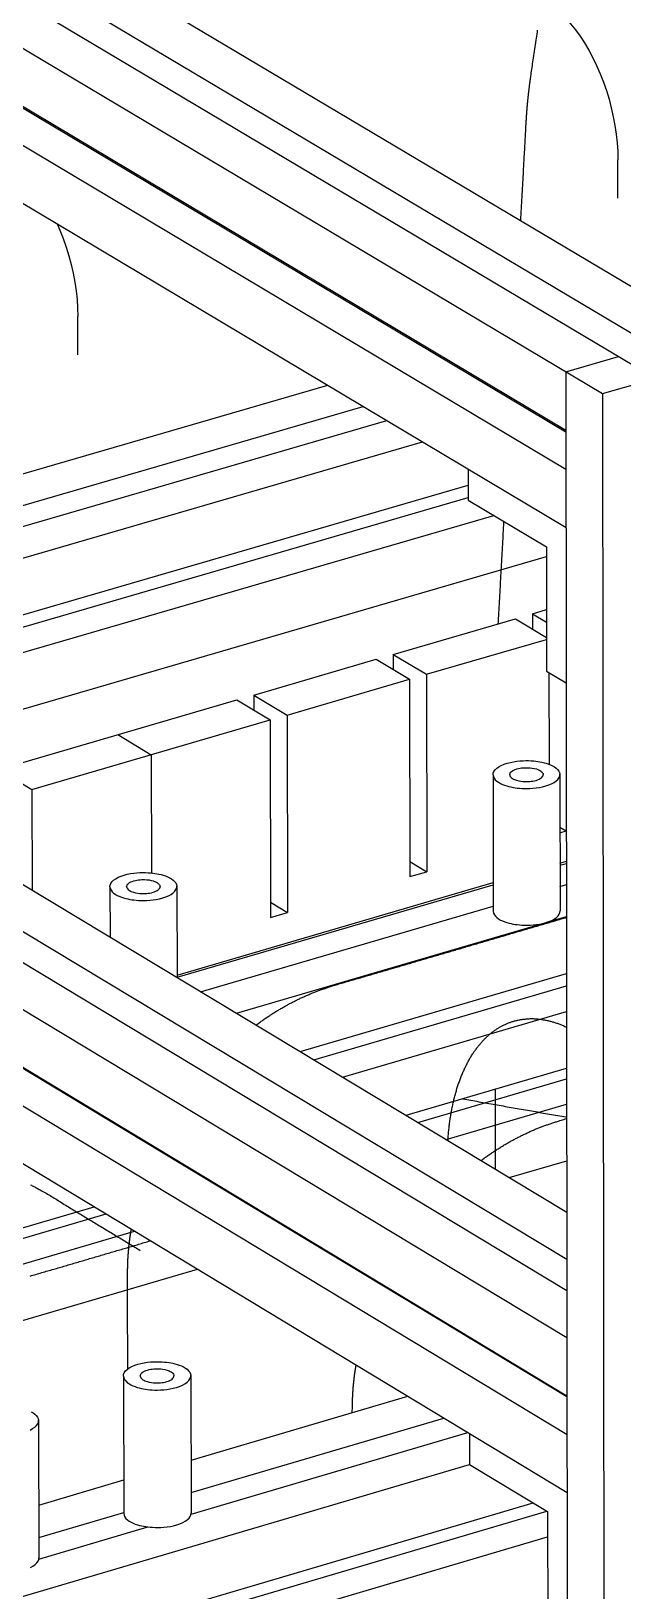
# Model space of a CAD drawing. Header units: millimetres. Extents: x -320 to 323, y -425 to 415.
# Drawn here: x -108.9 to -38.3, y 6 to 192.1 of the extents above; entities that cross this region are included whole.
import ezdxf

# ---------------------------------------------------------------- set-up
doc = ezdxf.new("R2010")
doc.units = ezdxf.units.MM
doc.layers.add('SKETCH', color=5, linetype='Continuous')
doc.layers.add('VISIBLE', color=7, linetype='Continuous')

msp = doc.modelspace()

# ---------------------------------------------------------------- linework, layer by layer
at = {"layer": 'SKETCH'}
for p, q in [((-38.92, 172.15), (-38.92, 176.73)), ((-103.35, 153.46), (-103.36, 158.05))]:
    msp.add_line(p, q, dxfattribs=at)
at = {"layer": 'SKETCH', "flags": 128}
for points in [[(-47.58, 195.62), (-46.96, 195.22), (-46.35, 194.75), (-45.74, 194.22), (-45.14, 193.62), (-44.56, 192.96), (-43.99, 192.25), (-43.43, 191.48), (-42.9, 190.67), (-42.4, 189.81), (-41.91, 188.9), (-41.46, 187.97), (-41.04, 187), (-40.65, 186), (-40.3, 184.99), (-39.98, 183.96), (-39.71, 182.91), (-39.47, 181.87), (-39.27, 180.82), (-39.12, 179.78), (-39.01, 178.74), (-38.94, 177.73), (-38.92, 176.73)], [(-50.51, 169.46), (-50.51, 169.46), (-50.5, 169.69), (-50.49, 169.92), (-50.47, 170.15), (-50.46, 170.38), (-50.45, 170.61), (-50.43, 170.84), (-50.42, 171.07), (-50.41, 171.31), (-50.4, 171.54), (-50.38, 171.77), (-50.37, 172), (-50.36, 172.23), (-50.35, 172.46), (-50.33, 172.69), (-50.32, 172.92), (-50.31, 173.15), (-50.29, 173.38), (-50.28, 173.61), (-50.27, 173.84), (-50.26, 174.07), (-50.24, 174.3), (-50.23, 174.53), (-50.22, 174.76), (-50.2, 174.99), (-50.19, 175.22), (-50.18, 175.45), (-50.17, 175.68), (-50.15, 175.91), (-50.14, 176.15), (-50.13, 176.39), (-50.11, 176.63), (-50.1, 176.88), (-50.09, 177.13), (-50.07, 177.39), (-50.06, 177.64), (-50.04, 177.9), (-50.03, 178.16), (-50.02, 178.42), (-50, 178.67), (-49.99, 178.92), (-49.97, 179.17), (-49.96, 179.42), (-49.95, 179.66), (-49.93, 179.89), (-49.92, 180.12), (-49.91, 180.34), (-49.9, 180.55), (-49.89, 180.75), (-49.88, 180.94), (-49.86, 181.12), (-49.85, 181.29), (-49.85, 181.45), (-49.84, 181.51), (-49.84, 181.58), (-49.83, 181.64), (-49.83, 181.7), (-49.83, 181.76), (-49.82, 181.82), (-49.82, 181.87), (-49.82, 181.93), (-49.81, 181.98), (-49.81, 182.03), (-49.81, 182.08), (-49.8, 182.13), (-49.8, 182.17), (-49.8, 182.22), (-49.79, 182.27), (-49.79, 182.31), (-49.79, 182.36), (-49.78, 182.4), (-49.78, 182.45), (-49.78, 182.5), (-49.77, 182.55), (-49.77, 182.6), (-49.76, 182.65), (-49.76, 182.7), (-49.76, 182.75), (-49.75, 182.8), (-49.75, 182.86), (-49.74, 182.91), (-49.74, 182.96), (-49.73, 183.02), (-49.73, 183.07), (-49.73, 183.12), (-49.72, 183.17), (-49.72, 183.23), (-49.71, 183.28), (-49.71, 183.33), (-49.7, 183.39), (-49.7, 183.44), (-49.69, 183.49), (-49.69, 183.55), (-49.68, 183.6), (-49.68, 183.65), (-49.67, 183.71), (-49.67, 183.76), (-49.66, 183.82), (-49.65, 183.87), (-49.65, 183.92), (-49.64, 183.98), (-49.64, 184.03), (-49.63, 184.08), (-49.63, 184.14), (-49.62, 184.19), (-49.62, 184.25), (-49.61, 184.3), (-49.6, 184.35), (-49.6, 184.41), (-49.59, 184.46), (-49.59, 184.51), (-49.58, 184.57), (-49.57, 184.62), (-49.57, 184.68), (-49.56, 184.73), (-49.56, 184.79), (-49.55, 184.84), (-49.54, 184.89), (-49.54, 184.95), (-49.53, 185), (-49.52, 185.06), (-49.52, 185.11), (-49.51, 185.17), (-49.5, 185.22), (-49.5, 185.27), (-49.49, 185.33), (-49.48, 185.38), (-49.48, 185.43), (-49.47, 185.48), (-49.46, 185.53), (-49.46, 185.58), (-49.45, 185.63), (-49.45, 185.68), (-49.44, 185.73), (-49.43, 185.78), (-49.43, 185.82), (-49.42, 185.87), (-49.41, 185.93), (-49.4, 185.98), (-49.4, 186.03), (-49.39, 186.08), (-49.38, 186.14), (-49.37, 186.2), (-49.37, 186.26), (-49.36, 186.32), (-49.35, 186.38), (-49.34, 186.45), (-49.33, 186.52), (-49.32, 186.59), (-49.3, 186.75), (-49.27, 186.92), (-49.25, 187.11), (-49.22, 187.3), (-49.19, 187.51), (-49.16, 187.72), (-49.12, 187.95), (-49.09, 188.18), (-49.06, 188.41), (-49.02, 188.66), (-48.98, 188.91), (-48.95, 189.16), (-48.91, 189.41), (-48.87, 189.67), (-48.83, 189.93), (-48.8, 190.2), (-48.76, 190.46), (-48.72, 190.72), (-48.68, 190.98), (-48.64, 191.23), (-48.61, 191.48), (-48.57, 191.73), (-48.53, 191.98), (-48.5, 192.21)], [(-105.82, 169.1), (-105.49, 168.33), (-105.1, 167.34), (-104.75, 166.32), (-104.43, 165.29), (-104.15, 164.24), (-103.92, 163.19), (-103.72, 162.14), (-103.56, 161.1), (-103.45, 160.06), (-103.38, 159.05), (-103.36, 158.05)], [(-53.19, 121.39), (-53.17, 121.61), (-53.16, 121.84), (-53.15, 122.07), (-53.14, 122.3), (-53.12, 122.53), (-53.11, 122.76), (-53.1, 122.99), (-53.08, 123.22), (-53.07, 123.45), (-53.06, 123.68), (-53.05, 123.91), (-53.03, 124.14), (-53.02, 124.37), (-53.01, 124.6), (-52.99, 124.83), (-52.98, 125.06), (-52.97, 125.29), (-52.96, 125.52), (-52.94, 125.75), (-52.93, 125.98), (-52.92, 126.21), (-52.91, 126.44), (-52.89, 126.67), (-52.88, 126.9), (-52.87, 127.13), (-52.85, 127.36), (-52.84, 127.59), (-52.83, 127.81), (-52.82, 128.04), (-52.8, 128.27), (-52.79, 128.5), (-52.78, 128.73), (-52.76, 128.96), (-52.75, 129.19), (-52.74, 129.42), (-52.73, 129.65), (-52.71, 129.88), (-52.7, 130.11), (-52.69, 130.34), (-52.68, 130.57), (-52.66, 130.8), (-52.65, 131.03), (-52.64, 131.26), (-52.62, 131.49), (-52.61, 131.72), (-52.6, 131.95), (-52.59, 132.18), (-52.57, 132.41), (-52.56, 132.64), (-52.55, 132.87), (-52.53, 133.1), (-52.52, 133.33), (-52.51, 133.56), (-52.51, 133.58)], [(-82.09, 73.51), (-82.07, 73.53), (-81.97, 73.6), (-81.87, 73.67), (-81.77, 73.75), (-81.67, 73.82), (-81.57, 73.89), (-81.47, 73.96), (-81.37, 74.03), (-81.27, 74.1), (-81.17, 74.17), (-81.07, 74.24), (-80.97, 74.31), (-80.87, 74.38), (-80.76, 74.45), (-80.66, 74.52), (-80.56, 74.58), (-80.46, 74.65), (-80.36, 74.72), (-80.25, 74.78), (-80.15, 74.85), (-80.05, 74.91), (-79.95, 74.98), (-79.84, 75.04), (-79.74, 75.11), (-79.64, 75.17), (-79.53, 75.23), (-79.43, 75.29), (-79.33, 75.36), (-79.22, 75.42), (-79.12, 75.48), (-79.02, 75.54), (-78.91, 75.6), (-78.81, 75.66), (-78.7, 75.72), (-78.6, 75.77), (-78.49, 75.83), (-78.39, 75.89), (-78.28, 75.95), (-78.18, 76), (-78.08, 76.06), (-77.97, 76.12), (-77.87, 76.17), (-77.76, 76.23), (-77.66, 76.28), (-77.55, 76.33), (-77.44, 76.39), (-77.34, 76.44), (-77.23, 76.49), (-77.13, 76.54), (-77.02, 76.6), (-76.92, 76.65), (-76.81, 76.7), (-76.7, 76.75), (-76.6, 76.8), (-76.49, 76.85), (-76.39, 76.89), (-76.28, 76.94), (-76.17, 76.99), (-76.07, 77.04), (-75.96, 77.08), (-75.85, 77.13), (-75.75, 77.17), (-75.64, 77.22), (-75.53, 77.26), (-75.43, 77.31), (-75.32, 77.35), (-75.22, 77.39), (-75.11, 77.43), (-75.01, 77.47), (-74.9, 77.51), (-74.8, 77.55), (-74.7, 77.59), (-74.59, 77.63), (-74.49, 77.66), (-74.39, 77.7), (-74.28, 77.74), (-74.18, 77.77), (-74.08, 77.81), (-73.97, 77.84), (-73.86, 77.88), (-73.76, 77.92), (-73.65, 77.95), (-73.54, 77.99), (-73.43, 78.02), (-73.32, 78.06), (-73.2, 78.1), (-73.09, 78.13), (-72.97, 78.17), (-72.85, 78.21), (-72.7, 78.26), (-72.55, 78.31), (-72.39, 78.36), (-72.23, 78.41), (-72.06, 78.45), (-71.9, 78.5), (-71.73, 78.55), (-71.56, 78.6), (-71.39, 78.65), (-71.21, 78.7), (-71.04, 78.75), (-70.86, 78.81), (-70.69, 78.86), (-70.51, 78.91), (-70.33, 78.96), (-70.16, 79.01), (-69.98, 79.06), (-69.8, 79.11), (-69.62, 79.16), (-69.45, 79.21), (-69.27, 79.26), (-69.1, 79.31), (-68.92, 79.36), (-68.75, 79.41), (-68.58, 79.46), (-68.41, 79.51), (-68.24, 79.56), (-68.07, 79.61), (-67.9, 79.66), (-67.73, 79.71), (-67.56, 79.76), (-67.39, 79.81), (-67.22, 79.86), (-67.04, 79.91), (-66.87, 79.96), (-66.7, 80.01), (-66.53, 80.06), (-66.36, 80.11), (-66.19, 80.16), (-66.02, 80.21), (-65.85, 80.26), (-65.68, 80.31), (-65.51, 80.36), (-65.34, 80.41), (-65.17, 80.46), (-64.99, 80.51), (-64.82, 80.56), (-64.65, 80.61), (-64.48, 80.66), (-64.31, 80.71), (-64.14, 80.76), (-63.97, 80.81), (-63.8, 80.86), (-63.63, 80.91), (-63.46, 80.96), (-63.29, 81.01), (-63.12, 81.06), (-62.95, 81.11), (-62.77, 81.16), (-62.6, 81.21), (-62.43, 81.26), (-62.26, 81.31), (-62.09, 81.36), (-61.92, 81.41), (-61.75, 81.46), (-61.58, 81.51), (-61.41, 81.56), (-61.24, 81.61), (-61.07, 81.66), (-60.9, 81.71), (-60.73, 81.76), (-60.55, 81.81), (-60.38, 81.86), (-60.21, 81.91), (-60.04, 81.96), (-59.87, 82.01), (-59.7, 82.06), (-59.53, 82.11), (-59.36, 82.16), (-59.19, 82.21), (-59.02, 82.26), (-58.85, 82.31), (-58.68, 82.36), (-58.51, 82.41), (-58.33, 82.46), (-58.16, 82.51), (-57.99, 82.56), (-57.82, 82.61), (-57.65, 82.66), (-57.48, 82.71), (-57.31, 82.76), (-57.14, 82.81), (-56.97, 82.86), (-56.8, 82.91), (-56.63, 82.96), (-56.46, 83.01), (-56.29, 83.06), (-56.11, 83.11), (-55.94, 83.16), (-55.77, 83.21), (-55.6, 83.26), (-55.43, 83.31), (-55.26, 83.36), (-55.09, 83.41), (-54.92, 83.46), (-54.75, 83.51), (-54.58, 83.56), (-54.41, 83.61), (-54.24, 83.66), (-54.07, 83.71), (-53.9, 83.76), (-53.73, 83.81), (-53.55, 83.86), (-53.38, 83.91), (-53.21, 83.96), (-53.04, 84.01), (-52.87, 84.06), (-52.7, 84.11), (-52.53, 84.16), (-52.36, 84.21), (-52.19, 84.26), (-52.02, 84.31), (-51.85, 84.36), (-51.68, 84.41), (-51.51, 84.46), (-51.34, 84.51), (-51.16, 84.56), (-50.99, 84.61), (-50.82, 84.66), (-50.65, 84.71), (-50.48, 84.76), (-50.31, 84.81), (-50.14, 84.86), (-49.97, 84.91), (-49.8, 84.96), (-49.63, 85.01), (-49.46, 85.06), (-49.29, 85.11), (-49.12, 85.16), (-48.95, 85.21), (-48.78, 85.26), (-48.61, 85.31), (-48.43, 85.36), (-48.26, 85.41), (-48.09, 85.46), (-47.92, 85.51), (-47.75, 85.56), (-47.58, 85.61), (-47.41, 85.66), (-47.24, 85.71), (-47.07, 85.76), (-46.9, 85.81), (-46.73, 85.86), (-46.56, 85.91), (-46.39, 85.96), (-46.22, 86.01), (-46.05, 86.06), (-45.88, 86.11), (-45.7, 86.16), (-45.53, 86.21), (-45.36, 86.26), (-45.19, 86.31), (-45.06, 86.35)], [(-59.19, 59.73), (-59.19, 59.84), (-59.18, 60), (-59.17, 60.15), (-59.16, 60.3), (-59.15, 60.46), (-59.13, 60.61), (-59.12, 60.76), (-59.11, 60.91), (-59.09, 61.06), (-59.07, 61.21), (-59.06, 61.36), (-59.04, 61.51), (-59.02, 61.66), (-59, 61.8), (-58.98, 61.95), (-58.96, 62.1), (-58.94, 62.24), (-58.92, 62.39), (-58.89, 62.53), (-58.87, 62.68), (-58.85, 62.82), (-58.82, 62.96), (-58.8, 63.1), (-58.77, 63.24), (-58.74, 63.39), (-58.72, 63.53), (-58.69, 63.66), (-58.66, 63.8), (-58.63, 63.94), (-58.6, 64.08), (-58.57, 64.21), (-58.54, 64.35), (-58.51, 64.48), (-58.48, 64.62), (-58.44, 64.75), (-58.41, 64.88), (-58.38, 65.01), (-58.34, 65.14), (-58.3, 65.28), (-58.27, 65.41), (-58.23, 65.53), (-58.19, 65.66), (-58.16, 65.79), (-58.12, 65.92), (-58.08, 66.04), (-58.04, 66.17), (-58, 66.29), (-57.96, 66.42), (-57.92, 66.54), (-57.87, 66.66), (-57.83, 66.78), (-57.79, 66.9), (-57.74, 67.02), (-57.7, 67.14), (-57.65, 67.26), (-57.61, 67.38), (-57.56, 67.49), (-57.51, 67.61), (-57.47, 67.72), (-57.42, 67.84), (-57.37, 67.95), (-57.32, 68.06), (-57.27, 68.17), (-57.22, 68.28), (-57.17, 68.39), (-57.12, 68.5), (-57.06, 68.61), (-57.01, 68.71), (-56.96, 68.82), (-56.9, 68.93), (-56.85, 69.03), (-56.79, 69.13), (-56.74, 69.24), (-56.68, 69.34), (-56.62, 69.44), (-56.57, 69.54), (-56.51, 69.63), (-56.45, 69.73), (-56.39, 69.83), (-56.33, 69.92), (-56.27, 70.02), (-56.21, 70.11), (-56.15, 70.2), (-56.09, 70.3), (-56.03, 70.39), (-55.96, 70.48), (-55.9, 70.57), (-55.84, 70.65), (-55.77, 70.74), (-55.71, 70.83), (-55.64, 70.91), (-55.58, 71), (-55.51, 71.08), (-55.44, 71.16), (-55.37, 71.24), (-55.31, 71.32), (-55.24, 71.4), (-55.17, 71.48), (-55.1, 71.56), (-55.03, 71.63), (-54.96, 71.71), (-54.89, 71.78), (-54.82, 71.85), (-54.75, 71.92), (-54.67, 72), (-54.6, 72.06), (-54.53, 72.13), (-54.45, 72.2), (-54.38, 72.27), (-54.31, 72.33), (-54.23, 72.4), (-54.16, 72.46), (-54.08, 72.52), (-54, 72.59), (-53.93, 72.65), (-53.85, 72.71), (-53.77, 72.76), (-53.69, 72.82), (-53.61, 72.88), (-53.53, 72.93), (-53.45, 72.99), (-53.37, 73.04), (-53.29, 73.09), (-53.21, 73.14), (-53.13, 73.19), (-53.05, 73.24), (-52.97, 73.29), (-52.89, 73.33), (-52.8, 73.38), (-52.72, 73.42), (-52.64, 73.46), (-52.55, 73.51), (-52.47, 73.55), (-52.39, 73.59), (-52.3, 73.62), (-52.21, 73.66), (-52.13, 73.7), (-52.04, 73.73), (-51.96, 73.77), (-51.87, 73.8), (-51.78, 73.83), (-51.69, 73.86), (-51.61, 73.89), (-51.52, 73.92), (-51.43, 73.95), (-51.34, 73.98), (-51.25, 74), (-51.16, 74.03), (-51.07, 74.05), (-50.98, 74.07), (-50.89, 74.09), (-50.8, 74.11), (-50.71, 74.13), (-50.62, 74.15), (-50.53, 74.16), (-50.43, 74.18), (-50.34, 74.19), (-50.25, 74.2), (-50.16, 74.21), (-50.06, 74.23), (-49.97, 74.23), (-49.88, 74.24), (-49.78, 74.25), (-49.69, 74.26), (-49.59, 74.26), (-49.5, 74.26), (-49.4, 74.27), (-49.31, 74.27), (-49.21, 74.27), (-49.12, 74.27), (-49.02, 74.27), (-48.92, 74.26), (-48.83, 74.26), (-48.73, 74.25), (-48.63, 74.25), (-48.54, 74.24), (-48.44, 74.23), (-48.34, 74.22), (-48.25, 74.21), (-48.15, 74.2), (-48.05, 74.18), (-47.95, 74.17), (-47.85, 74.15), (-47.75, 74.14), (-47.66, 74.12), (-47.56, 74.1), (-47.46, 74.08), (-47.36, 74.06), (-47.26, 74.04), (-47.16, 74.01), (-47.06, 73.99), (-46.96, 73.96), (-46.86, 73.94), (-46.76, 73.91), (-46.66, 73.88), (-46.56, 73.85), (-46.46, 73.82), (-46.36, 73.78), (-46.26, 73.75), (-46.15, 73.72), (-46.05, 73.68), (-45.95, 73.64), (-45.86, 73.61), (-45.76, 73.57), (-45.66, 73.53), (-45.56, 73.49), (-45.46, 73.44), (-45.37, 73.4), (-45.27, 73.35), (-45.17, 73.31), (-45.07, 73.26), (-45.05, 73.25)], [(-53.52, 56.31), (-53.52, 56.39), (-53.52, 56.63), (-53.52, 56.86), (-53.52, 57.09), (-53.52, 57.32), (-53.52, 57.55), (-53.52, 57.78), (-53.52, 58.01), (-53.52, 58.24), (-53.53, 58.47), (-53.53, 58.71), (-53.53, 58.94), (-53.53, 59.17), (-53.53, 59.4), (-53.53, 59.63), (-53.53, 59.86), (-53.53, 60.09), (-53.53, 60.32), (-53.53, 60.55), (-53.53, 60.79), (-53.53, 61.02), (-53.53, 61.25), (-53.53, 61.48), (-53.53, 61.71), (-53.53, 61.94), (-53.53, 62.17), (-53.53, 62.4), (-53.53, 62.64), (-53.53, 62.87), (-53.53, 63.1), (-53.53, 63.33), (-53.53, 63.56), (-53.53, 63.79), (-53.53, 64.02), (-53.53, 64.25), (-53.53, 64.48), (-53.53, 64.72), (-53.53, 64.95), (-53.53, 65.18), (-53.53, 65.41), (-53.53, 65.64), (-53.53, 65.86)], [(-57.47, 64.71), (-57.43, 64.7), (-57.19, 64.66), (-56.95, 64.62), (-56.71, 64.57), (-56.47, 64.53), (-56.23, 64.49), (-55.99, 64.45), (-55.75, 64.41), (-55.51, 64.36), (-55.26, 64.32), (-55.02, 64.28), (-54.78, 64.24), (-54.54, 64.19), (-54.3, 64.15), (-54.06, 64.11), (-53.82, 64.07), (-53.58, 64.02), (-53.34, 63.98), (-53.1, 63.94), (-52.85, 63.9), (-52.61, 63.86), (-52.37, 63.81), (-52.13, 63.77), (-51.89, 63.73), (-51.65, 63.69), (-51.41, 63.64), (-51.17, 63.6), (-50.93, 63.56), (-50.69, 63.52), (-50.44, 63.48), (-50.2, 63.43), (-49.96, 63.39), (-49.72, 63.35), (-49.48, 63.31), (-49.24, 63.26), (-49, 63.22), (-48.76, 63.18), (-48.52, 63.14), (-48.27, 63.09), (-48.03, 63.05), (-47.79, 63.01), (-47.55, 62.97), (-47.31, 62.93), (-47.07, 62.88), (-46.83, 62.84), (-46.59, 62.8), (-46.35, 62.76), (-46.1, 62.71), (-45.86, 62.67), (-45.62, 62.63), (-45.38, 62.59), (-45.14, 62.54), (-45.03, 62.53)], [(-55.25, 57.35), (-55.23, 57.37), (-55.13, 57.44), (-55.03, 57.51), (-54.93, 57.59), (-54.83, 57.66), (-54.73, 57.73), (-54.63, 57.8), (-54.53, 57.87), (-54.42, 57.94), (-54.32, 58.01), (-54.22, 58.08), (-54.12, 58.15), (-54.02, 58.22), (-53.92, 58.29), (-53.82, 58.36), (-53.71, 58.43), (-53.61, 58.49), (-53.51, 58.56), (-53.41, 58.62), (-53.31, 58.69), (-53.2, 58.76), (-53.1, 58.82), (-53, 58.88), (-52.89, 58.95), (-52.79, 59.01), (-52.69, 59.07), (-52.58, 59.14), (-52.48, 59.2), (-52.38, 59.26), (-52.27, 59.32), (-52.17, 59.38), (-52.06, 59.44), (-51.96, 59.5), (-51.85, 59.56), (-51.75, 59.62), (-51.65, 59.68), (-51.54, 59.74), (-51.44, 59.79), (-51.33, 59.85), (-51.23, 59.91), (-51.12, 59.96), (-51.02, 60.02), (-50.91, 60.07), (-50.81, 60.13), (-50.7, 60.18), (-50.59, 60.23), (-50.49, 60.29), (-50.38, 60.34), (-50.28, 60.39), (-50.17, 60.44), (-50.07, 60.49), (-49.96, 60.54), (-49.85, 60.59), (-49.75, 60.64), (-49.64, 60.69), (-49.53, 60.74), (-49.43, 60.79), (-49.32, 60.84), (-49.21, 60.88), (-49.11, 60.93), (-49, 60.98), (-48.9, 61.02), (-48.79, 61.07), (-48.68, 61.11), (-48.57, 61.16), (-48.47, 61.2), (-48.36, 61.24), (-48.26, 61.28), (-48.15, 61.32), (-48.05, 61.36), (-47.95, 61.4), (-47.84, 61.44), (-47.74, 61.48), (-47.64, 61.51), (-47.53, 61.55), (-47.43, 61.59), (-47.33, 61.62), (-47.22, 61.66), (-47.12, 61.7), (-47.01, 61.73), (-46.9, 61.77), (-46.8, 61.8), (-46.69, 61.84), (-46.58, 61.87), (-46.46, 61.91), (-46.35, 61.95), (-46.24, 61.98), (-46.12, 62.02), (-46, 62.06), (-45.85, 62.11), (-45.69, 62.16), (-45.53, 62.21), (-45.37, 62.26), (-45.21, 62.31), (-45.04, 62.36), (-45.03, 62.36)], [(-108.99, 54.44), (-108.89, 54.4), (-108.79, 54.34), (-108.69, 54.29), (-108.59, 54.24), (-108.49, 54.19), (-108.39, 54.13), (-108.28, 54.08), (-108.17, 54.02), (-108.07, 53.96), (-107.96, 53.9), (-107.85, 53.84), (-107.73, 53.78), (-107.59, 53.7), (-107.44, 53.62), (-107.28, 53.53), (-107.13, 53.44), (-106.97, 53.35), (-106.81, 53.26), (-106.65, 53.16), (-106.49, 53.06), (-106.32, 52.96), (-106.16, 52.86), (-105.99, 52.76), (-105.82, 52.65), (-105.65, 52.55), (-105.48, 52.44), (-105.31, 52.34), (-105.14, 52.23), (-104.97, 52.12), (-104.8, 52.02), (-104.63, 51.91), (-104.46, 51.81), (-104.29, 51.7), (-104.12, 51.6), (-103.95, 51.5), (-103.79, 51.4), (-103.62, 51.3), (-103.46, 51.2), (-103.3, 51.1), (-103.13, 51), (-102.97, 50.9), (-102.8, 50.8), (-102.64, 50.7), (-102.47, 50.6), (-102.31, 50.5), (-102.15, 50.4), (-101.98, 50.31), (-101.82, 50.21), (-101.65, 50.11), (-101.49, 50.01), (-101.32, 49.91), (-101.16, 49.81), (-100.99, 49.71), (-100.83, 49.61), (-100.67, 49.51), (-100.5, 49.41), (-100.34, 49.31), (-100.17, 49.21), (-100.01, 49.11), (-99.84, 49.01), (-99.68, 48.91), (-99.51, 48.81), (-99.35, 48.72), (-99.19, 48.62), (-99.02, 48.52), (-98.86, 48.42), (-98.69, 48.32), (-98.53, 48.22), (-98.36, 48.12), (-98.2, 48.02), (-98.03, 47.92), (-97.87, 47.82), (-97.7, 47.72), (-97.54, 47.62), (-97.38, 47.52), (-97.21, 47.42), (-97.05, 47.32), (-96.88, 47.22), (-96.72, 47.12), (-96.55, 47.03), (-96.39, 46.93), (-96.22, 46.83), (-96.06, 46.73), (-95.9, 46.63)], [(-97.4, 32.48), (-97.4, 32.66), (-97.4, 32.87), (-97.4, 33.08), (-97.4, 33.29), (-97.4, 33.49), (-97.4, 33.7), (-97.4, 33.9), (-97.4, 34.11), (-97.4, 34.31), (-97.4, 34.51), (-97.4, 34.71), (-97.4, 34.91), (-97.4, 35.12), (-97.4, 35.32), (-97.4, 35.52), (-97.4, 35.72), (-97.4, 35.92), (-97.4, 36.12), (-97.4, 36.32), (-97.4, 36.53), (-97.41, 36.73), (-97.41, 36.93), (-97.41, 37.13), (-97.41, 37.33), (-97.41, 37.53), (-97.41, 37.74), (-97.41, 37.94), (-97.41, 38.14), (-97.41, 38.34), (-97.41, 38.54), (-97.41, 38.74), (-97.41, 38.95), (-97.41, 39.15), (-97.41, 39.35), (-97.41, 39.56), (-97.41, 39.77), (-97.42, 39.97), (-97.42, 40.18), (-97.42, 40.39), (-97.42, 40.6), (-97.42, 40.81), (-97.43, 41.02), (-97.43, 41.23), (-97.43, 41.44), (-97.43, 41.65), (-97.43, 41.86), (-97.43, 42.06), (-97.43, 42.26), (-97.43, 42.46), (-97.43, 42.66), (-97.43, 42.86), (-97.43, 43.05), (-97.43, 43.24), (-97.43, 43.42), (-97.42, 43.61), (-97.42, 43.78), (-97.42, 43.92), (-97.42, 44.05), (-97.41, 44.18), (-97.41, 44.31), (-97.41, 44.43), (-97.4, 44.55), (-97.4, 44.68), (-97.4, 44.8), (-97.39, 44.92), (-97.39, 45.03), (-97.39, 45.15), (-97.38, 45.27), (-97.38, 45.38), (-97.37, 45.5), (-97.37, 45.61), (-97.36, 45.73), (-97.35, 45.84), (-97.35, 45.96), (-97.34, 46.08), (-97.33, 46.19), (-97.32, 46.31), (-97.31, 46.43), (-97.3, 46.55), (-97.29, 46.67), (-97.28, 46.79), (-97.27, 46.91), (-97.26, 47.03), (-97.25, 47.15), (-97.23, 47.27), (-97.22, 47.4), (-97.2, 47.52), (-97.19, 47.64), (-97.18, 47.76), (-97.16, 47.88), (-97.14, 48.01), (-97.13, 48.13), (-97.11, 48.25), (-97.09, 48.37), (-97.08, 48.5), (-97.06, 48.62), (-97.04, 48.74), (-97.02, 48.86), (-97, 48.99), (-96.98, 49.11), (-96.97, 49.16)], [(-109.04, 43.57), (-108.88, 43.62), (-108.71, 43.67), (-108.53, 43.72), (-108.36, 43.77), (-108.18, 43.82), (-108.01, 43.87), (-107.83, 43.92), (-107.65, 43.98), (-107.47, 44.03), (-107.3, 44.08), (-107.12, 44.13), (-106.94, 44.18), (-106.76, 44.23), (-106.58, 44.28), (-106.41, 44.33), (-106.23, 44.38), (-106.06, 44.43), (-105.89, 44.48), (-105.71, 44.53), (-105.54, 44.58), (-105.37, 44.63), (-105.2, 44.68), (-105.03, 44.73), (-104.86, 44.79), (-104.68, 44.84), (-104.51, 44.89), (-104.34, 44.94), (-104.17, 44.99), (-104, 45.04), (-103.83, 45.09), (-103.65, 45.14), (-103.48, 45.19), (-103.31, 45.24), (-103.14, 45.29), (-102.97, 45.34), (-102.8, 45.39), (-102.62, 45.44), (-102.45, 45.49), (-102.28, 45.54), (-102.11, 45.59), (-101.94, 45.64), (-101.77, 45.69), (-101.59, 45.74), (-101.42, 45.79), (-101.25, 45.84), (-101.08, 45.89), (-100.91, 45.94), (-100.74, 45.99), (-100.56, 46.04), (-100.39, 46.1), (-100.22, 46.15), (-100.05, 46.2), (-99.88, 46.25), (-99.71, 46.3), (-99.53, 46.35), (-99.36, 46.4), (-99.19, 46.45), (-99.02, 46.5), (-98.85, 46.55), (-98.68, 46.6), (-98.5, 46.65), (-98.33, 46.7), (-98.16, 46.75), (-97.99, 46.8), (-97.82, 46.85), (-97.65, 46.9), (-97.48, 46.95), (-97.3, 47), (-97.13, 47.05), (-96.96, 47.1), (-96.79, 47.15), (-96.62, 47.2), (-96.45, 47.25), (-96.27, 47.3), (-96.1, 47.35), (-95.93, 47.4), (-95.76, 47.46), (-95.59, 47.51), (-95.42, 47.56), (-95.24, 47.61), (-95.07, 47.66), (-94.9, 47.71), (-94.73, 47.76), (-94.68, 47.77)], [(-70.61, 27.26), (-70.61, 27.4), (-70.61, 27.57), (-70.6, 27.71), (-70.6, 27.84), (-70.6, 27.97), (-70.59, 28.09), (-70.59, 28.22), (-70.59, 28.34), (-70.59, 28.47), (-70.58, 28.59), (-70.58, 28.71), (-70.57, 28.82), (-70.57, 28.94), (-70.57, 29.06), (-70.56, 29.17), (-70.56, 29.29), (-70.55, 29.4), (-70.54, 29.52), (-70.54, 29.64), (-70.53, 29.75), (-70.52, 29.87), (-70.51, 29.98), (-70.51, 30.1), (-70.5, 30.22), (-70.49, 30.34), (-70.48, 30.46), (-70.46, 30.58), (-70.45, 30.7), (-70.44, 30.82), (-70.43, 30.95), (-70.41, 31.07), (-70.4, 31.19), (-70.39, 31.31), (-70.37, 31.43), (-70.36, 31.56), (-70.34, 31.68), (-70.33, 31.8), (-70.31, 31.92), (-70.29, 32.05), (-70.28, 32.17), (-70.26, 32.29), (-70.24, 32.41), (-70.22, 32.54), (-70.2, 32.66), (-70.18, 32.78), (-70.16, 32.9), (-70.15, 32.95)]]:
    msp.add_lwpolyline(points, dxfattribs=at)
at = {"layer": 'VISIBLE'}
for p, q in [((-296.78, 315.88), (-24, 153.7)), ((-302.16, 313.61), (-31.15, 152.39)), ((-313.38, 311.18), (-40.75, 148.83)), ((-306.31, 312.44), (-35.34, 151.18)), ((-309.1, 301.79), (-45.12, 144.47)), ((-304.09, 298.62), (-45.12, 144.29)), ((-309.07, 297.21), (-45.12, 139.83)), ((-309.02, 290.35), (-45.11, 132.87)), ((-291.78, 199.75), (-45.02, 51.19)), ((-297.99, 197.97), (-45.02, 45.58)), ((-302.13, 196.78), (-45.01, 41.84)), ((-308.33, 195), (-45.01, 36.22)), ((-308.28, 188.16), (-45, 29.29)), ((-303.29, 185.03), (-45, 29.18)), ((-308.25, 183.61), (-44.99, 24.67)), ((-308.2, 176.78), (-44.99, 17.75)), ((-45.13, 151.44), (-38.85, 153.26)), ((-38.85, 153.26), (-38.85, 153.26)), ((-45.13, 151.44), (-44.53, -417.65)), ((-164.83, 123.32), (-73.54, 149.84)), ((-40.75, 148.83), (-35.72, 150.29)), ((-160.6, 120.77), (-69.3, 147.31)), ((-40.75, 148.83), (-40.21, -420.39)), ((-157.79, 119.08), (-66.47, 145.62)), ((-45.12, 144.47), (-45.12, 144.47)), ((-153.56, 116.53), (-62.23, 143.09)), ((-56.77, 139.83), (-56.77, 136.12)), ((-56.77, 139.83), (-56.77, 139.83)), ((-45.12, 139.83), (-45.12, 139.83)), ((-145.97, 111.96), (-56.77, 137.92)), ((-144.3, 110.96), (-56.77, 136.44)), ((-56.77, 136.12), (-47.44, 130.55)), ((-56.77, 136.12), (-56.77, 136.12)), ((-140.91, 108.92), (-53.73, 134.31)), ((-45.11, 132.87), (-45.11, 132.87)), ((-47.44, 130.55), (-47.42, 115.72)), ((-47.44, 130.55), (-47.44, 130.55)), ((-133.34, 104.36), (-47.44, 129.39)), ((-49.1, 122.58), (-47.43, 123.07)), ((-65.72, 117.73), (-51.15, 121.98)), ((-51.15, 121.98), (-51.15, 121.98)), ((-51.15, 121.98), (-47.43, 119.76)), ((-49.1, 122.58), (-49.1, 120.76)), ((-49.1, 122.58), (-47.43, 121.58)), ((-61.74, 115.35), (-47.43, 119.52)), ((-65.72, 117.73), (-65.72, 115.91)), ((-65.72, 117.73), (-61.74, 115.35)), ((-82.35, 112.88), (-67.77, 117.14)), ((-67.77, 117.14), (-67.77, 117.14)), ((-67.77, 117.14), (-63.78, 114.75)), ((-47.42, 115.72), (-45.09, 114.32)), ((-47.42, 115.72), (-47.42, 115.72)), ((-47.16, 115.56), (-47.14, 104.62)), ((-78.37, 110.49), (-63.78, 114.75)), ((-63.78, 114.75), (-63.75, 91.21)), ((-61.74, 115.35), (-61.7, 91.8)), ((-45.11, 114.33), (-45.09, 96.66)), ((-45.09, 114.32), (-45.09, 114.32)), ((-112.82, 104), (-84.4, 112.29)), ((-84.4, 112.29), (-84.4, 112.29)), ((-84.4, 112.29), (-80.42, 109.9)), ((-82.35, 112.88), (-82.35, 111.06)), ((-82.35, 112.88), (-78.37, 110.49)), ((-108.84, 101.61), (-80.42, 109.9)), ((-80.42, 109.9), (-80.37, 86.34)), ((-78.37, 110.49), (-78.33, 86.94)), ((-98.59, 108.15), (-98.59, 108.15)), ((-98.59, 108.15), (-94.61, 105.76)), ((-94.61, 105.76), (-94.57, 91.65)), ((-53.38, 104.14), (-53.12, 104.32)), ((-53.38, 104.14), (-53.12, 104.32)), ((-53.12, 104.32), (-52.83, 104.48)), ((-52.83, 104.48), (-52.49, 104.62)), ((-52.49, 104.62), (-52.13, 104.74)), ((-52.13, 104.74), (-51.75, 104.84)), ((-51.75, 104.84), (-51.37, 104.92)), ((-51.37, 104.92), (-50.98, 104.98)), ((-50.98, 104.98), (-50.61, 105.02)), ((-50.61, 105.02), (-50.24, 105.04)), ((-50.41, 104.18), (-50.22, 104.2)), ((-50.24, 105.04), (-49.9, 105.05)), ((-50.22, 104.2), (-50.04, 104.21)), ((-50.04, 104.21), (-49.7, 104.21)), ((-49.9, 105.05), (-49.57, 105.05)), ((-49.7, 104.21), (-49.4, 104.2)), ((-49.57, 105.05), (-49.26, 105.03)), ((-49.4, 104.2), (-49.15, 104.17)), ((-49.26, 105.03), (-48.97, 105.01)), ((-48.97, 105.01), (-48.71, 104.98)), ((-48.71, 104.98), (-48.46, 104.95)), ((-48.46, 104.95), (-48.23, 104.91)), ((-48.23, 104.91), (-47.98, 104.86)), ((-47.98, 104.86), (-47.73, 104.8)), ((-47.73, 104.8), (-47.47, 104.73)), ((-47.47, 104.73), (-47.21, 104.64)), ((-47.21, 104.64), (-46.96, 104.54)), ((-46.96, 104.54), (-46.72, 104.43)), ((-46.72, 104.43), (-46.49, 104.3)), ((-46.49, 104.3), (-46.28, 104.15)), ((-112.82, 104), (-108.84, 101.61)), ((-53.81, 103.34), (-53.8, 103.55)), ((-53.81, 103.34), (-53.79, 87.05)), ((-53.81, 103.34), (-53.78, 103.15)), ((-53.8, 103.55), (-53.72, 103.75)), ((-53.8, 103.55), (-53.72, 103.75)), ((-53.78, 103.15), (-53.68, 102.96)), ((-53.72, 103.75), (-53.57, 103.95)), ((-53.68, 102.96), (-53.55, 102.78)), ((-53.57, 103.95), (-53.38, 104.14)), ((-53.57, 103.95), (-53.38, 104.14)), ((-53.55, 102.78), (-53.37, 102.62)), ((-53.37, 102.62), (-53.17, 102.47)), ((-53.17, 102.47), (-52.94, 102.34)), ((-52.94, 102.34), (-52.7, 102.22)), ((-51.82, 103.36), (-51.81, 103.46)), ((-51.82, 103.36), (-51.82, 103.36)), ((-51.82, 103.36), (-51.8, 103.26)), ((-51.81, 103.46), (-51.77, 103.57)), ((-51.8, 103.26), (-51.76, 103.17)), ((-51.77, 103.57), (-51.7, 103.67)), ((-51.76, 103.17), (-51.69, 103.08)), ((-51.7, 103.67), (-51.6, 103.76)), ((-51.69, 103.08), (-51.6, 103)), ((-51.6, 103.76), (-51.48, 103.85)), ((-51.6, 103), (-51.5, 102.93)), ((-51.5, 102.93), (-51.38, 102.86)), ((-51.48, 103.85), (-51.33, 103.93)), ((-51.38, 102.86), (-51.26, 102.8)), ((-51.33, 103.93), (-51.16, 104)), ((-51.26, 102.8), (-51.01, 102.71)), ((-51.16, 104), (-50.98, 104.06)), ((-51.01, 102.71), (-50.75, 102.64)), ((-50.98, 104.06), (-50.79, 104.11)), ((-50.79, 104.11), (-50.6, 104.15)), ((-50.75, 102.64), (-50.51, 102.6)), ((-50.6, 104.15), (-50.41, 104.18)), ((-50.51, 102.6), (-50.26, 102.57)), ((-50.26, 102.57), (-49.96, 102.55)), ((-49.96, 102.55), (-49.62, 102.55)), ((-49.62, 102.55), (-49.44, 102.57)), ((-49.44, 102.57), (-49.25, 102.59)), ((-49.25, 102.59), (-49.06, 102.62)), ((-49.15, 104.17), (-48.9, 104.12)), ((-49.06, 102.62), (-48.87, 102.65)), ((-48.9, 104.12), (-48.65, 104.06)), ((-48.87, 102.65), (-48.68, 102.7)), ((-48.68, 102.7), (-48.5, 102.76)), ((-48.65, 104.06), (-48.39, 103.96)), ((-48.5, 102.76), (-48.33, 102.84)), ((-48.5, 102.76), (-48.33, 102.84)), ((-48.39, 103.96), (-48.27, 103.91)), ((-48.33, 102.84), (-48.18, 102.92)), ((-48.33, 102.84), (-48.18, 102.92)), ((-48.27, 103.91), (-48.16, 103.84)), ((-48.18, 102.92), (-48.05, 103)), ((-48.16, 103.84), (-48.06, 103.77)), ((-48.06, 103.77), (-47.97, 103.69)), ((-48.05, 103), (-47.95, 103.1)), ((-48.05, 103), (-47.95, 103.1)), ((-47.97, 103.69), (-47.9, 103.6)), ((-47.95, 103.1), (-47.88, 103.2)), ((-47.95, 103.1), (-47.88, 103.2)), ((-47.9, 103.6), (-47.85, 103.5)), ((-47.88, 103.2), (-47.84, 103.3)), ((-47.88, 103.2), (-47.84, 103.3)), ((-47.85, 103.5), (-47.83, 103.4)), ((-47.84, 103.3), (-47.83, 103.4)), ((-47.84, 103.3), (-47.83, 103.4)), ((-47.83, 103.4), (-47.83, 103.4)), ((-46.83, 102.29), (-46.53, 102.45)), ((-46.53, 102.45), (-46.28, 102.63)), ((-46.28, 104.15), (-46.11, 103.99)), ((-46.28, 102.63), (-46.08, 102.82)), ((-46.11, 103.99), (-45.97, 103.81)), ((-46.08, 102.82), (-45.94, 103.02)), ((-45.97, 103.81), (-45.88, 103.62)), ((-45.94, 103.02), (-45.86, 103.22)), ((-45.88, 103.62), (-45.84, 103.42)), ((-45.86, 103.22), (-45.84, 103.42)), ((-45.84, 103.42), (-45.82, 87.13)), ((-108.84, 101.61), (-108.81, 89.59)), ((-52.7, 102.22), (-52.44, 102.12)), ((-52.44, 102.12), (-52.19, 102.04)), ((-52.19, 102.04), (-51.93, 101.97)), ((-51.93, 101.97), (-51.68, 101.91)), ((-51.68, 101.91), (-51.43, 101.86)), ((-51.43, 101.86), (-51.19, 101.82)), ((-51.19, 101.82), (-50.95, 101.78)), ((-50.95, 101.78), (-50.68, 101.75)), ((-50.68, 101.75), (-50.4, 101.73)), ((-50.4, 101.73), (-50.09, 101.72)), ((-50.09, 101.72), (-49.76, 101.72)), ((-49.76, 101.72), (-49.41, 101.73)), ((-49.41, 101.73), (-49.05, 101.75)), ((-49.05, 101.75), (-48.67, 101.79)), ((-48.67, 101.79), (-48.29, 101.85)), ((-48.29, 101.85), (-47.9, 101.93)), ((-47.9, 101.93), (-47.52, 102.03)), ((-47.52, 102.03), (-47.16, 102.15)), ((-47.16, 102.15), (-46.83, 102.29)), ((-45.84, 97.11), (-45.09, 96.66)), ((-45.83, 96.44), (-45.09, 96.66)), ((-63.75, 93.03), (-61.7, 91.8)), ((-45.83, 92.83), (-45.07, 93.05)), ((-98.53, 91.13), (-98.19, 91.27)), ((-98.19, 91.27), (-97.83, 91.39)), ((-97.83, 91.39), (-97.45, 91.49)), ((-97.45, 91.49), (-97.07, 91.57)), ((-97.07, 91.57), (-96.68, 91.63)), ((-96.68, 91.63), (-96.3, 91.67)), ((-96.3, 91.67), (-95.94, 91.69)), ((-95.94, 91.69), (-95.59, 91.7)), ((-95.59, 91.7), (-95.26, 91.7)), ((-95.26, 91.7), (-94.95, 91.68)), ((-94.95, 91.68), (-94.67, 91.66)), ((-94.67, 91.66), (-94.4, 91.64)), ((-94.4, 91.64), (-94.16, 91.6)), ((-94.16, 91.6), (-93.92, 91.56)), ((-93.92, 91.56), (-93.67, 91.51)), ((-93.67, 91.51), (-93.42, 91.45)), ((-93.42, 91.45), (-93.16, 91.38)), ((-93.16, 91.38), (-92.9, 91.29)), ((-92.9, 91.29), (-92.65, 91.19)), ((-92.65, 91.19), (-92.41, 91.08)), ((-63.75, 91.21), (-61.7, 91.8)), ((-63.75, 91.21), (-63.75, 91.21)), ((-45.83, 92.57), (-45.07, 92.8)), ((-99.52, 89.99), (-99.5, 90.19)), ((-99.52, 89.99), (-99.51, 84)), ((-99.52, 89.99), (-99.48, 89.79)), ((-99.5, 90.19), (-99.42, 90.4)), ((-99.5, 90.19), (-99.42, 90.4)), ((-99.48, 89.79), (-99.39, 89.6)), ((-99.42, 90.4), (-99.28, 90.6)), ((-99.42, 90.4), (-99.28, 90.6)), ((-99.39, 89.6), (-99.26, 89.42)), ((-99.28, 90.6), (-99.08, 90.79)), ((-99.28, 90.6), (-99.08, 90.79)), ((-99.26, 89.42), (-99.08, 89.26)), ((-99.08, 90.79), (-98.83, 90.97)), ((-99.08, 90.79), (-98.83, 90.97)), ((-98.83, 90.97), (-98.53, 91.13)), ((-97.53, 90.01), (-97.52, 90.11)), ((-97.53, 90.01), (-97.53, 90.01)), ((-97.53, 90.01), (-97.51, 89.91)), ((-97.52, 90.11), (-97.48, 90.21)), ((-97.51, 89.91), (-97.46, 89.82)), ((-97.48, 90.21), (-97.4, 90.31)), ((-97.46, 89.82), (-97.39, 89.73)), ((-97.4, 90.31), (-97.3, 90.41)), ((-97.39, 89.73), (-97.31, 89.65)), ((-97.31, 89.65), (-97.2, 89.57)), ((-97.3, 90.41), (-97.18, 90.5)), ((-97.2, 89.57), (-97.09, 89.51)), ((-97.18, 90.5), (-97.03, 90.58)), ((-97.09, 89.51), (-96.97, 89.45)), ((-97.03, 90.58), (-96.86, 90.65)), ((-96.97, 89.45), (-96.71, 89.36)), ((-96.86, 90.65), (-96.68, 90.71)), ((-96.71, 89.36), (-96.46, 89.29)), ((-96.68, 90.71), (-96.49, 90.76)), ((-96.49, 90.76), (-96.3, 90.8)), ((-96.3, 90.8), (-96.1, 90.83)), ((-96.1, 90.83), (-95.92, 90.85)), ((-95.92, 90.85), (-95.73, 90.86)), ((-95.73, 90.86), (-95.4, 90.86)), ((-95.4, 90.86), (-95.1, 90.85)), ((-95.1, 90.85), (-94.84, 90.82)), ((-94.84, 90.82), (-94.6, 90.77)), ((-94.6, 90.77), (-94.35, 90.71)), ((-94.57, 89.3), (-94.38, 89.35)), ((-94.38, 89.35), (-94.2, 89.41)), ((-94.35, 90.71), (-94.09, 90.61)), ((-94.2, 89.41), (-94.03, 89.48)), ((-94.2, 89.41), (-94.03, 89.48)), ((-94.09, 90.61), (-93.97, 90.55)), ((-94.03, 89.48), (-93.88, 89.56)), ((-94.03, 89.48), (-93.88, 89.56)), ((-93.97, 90.55), (-93.86, 90.49)), ((-93.88, 89.56), (-93.75, 89.65)), ((-93.88, 89.56), (-93.75, 89.65)), ((-93.86, 90.49), (-93.75, 90.41)), ((-93.75, 90.41), (-93.67, 90.33)), ((-93.75, 89.65), (-93.65, 89.75)), ((-93.75, 89.65), (-93.65, 89.75)), ((-93.67, 90.33), (-93.6, 90.24)), ((-93.65, 89.75), (-93.58, 89.85)), ((-93.65, 89.75), (-93.58, 89.85)), ((-93.6, 90.24), (-93.55, 90.15)), ((-93.58, 89.85), (-93.54, 89.95)), ((-93.58, 89.85), (-93.54, 89.95)), ((-93.55, 90.15), (-93.53, 90.05)), ((-93.54, 89.95), (-93.53, 90.05)), ((-93.54, 89.95), (-93.53, 90.05)), ((-93.53, 90.05), (-93.53, 90.05)), ((-92.41, 91.08), (-92.18, 90.95)), ((-92.18, 90.95), (-91.98, 90.8)), ((-91.98, 90.8), (-91.8, 90.64)), ((-91.98, 89.27), (-91.78, 89.46)), ((-91.8, 90.64), (-91.67, 90.46)), ((-91.78, 89.46), (-91.64, 89.66)), ((-91.67, 90.46), (-91.57, 90.27)), ((-91.64, 89.66), (-91.56, 89.87)), ((-91.57, 90.27), (-91.54, 90.07)), ((-91.56, 89.87), (-91.54, 90.07)), ((-91.54, 90.07), (-91.51, 79.18)), ((-91.51, 79.46), (-53.8, 90.5)), ((-91.51, 79.21), (-53.8, 90.24)), ((-45.83, 90.03), (-45.06, 90.26)), ((-99.08, 89.26), (-98.88, 89.11)), ((-98.88, 89.11), (-98.65, 88.98)), ((-98.65, 88.98), (-98.41, 88.87)), ((-98.41, 88.87), (-98.15, 88.77)), ((-98.15, 88.77), (-97.9, 88.68)), ((-97.9, 88.68), (-97.64, 88.61)), ((-97.64, 88.61), (-97.39, 88.55)), ((-97.39, 88.55), (-97.14, 88.5)), ((-97.14, 88.5), (-96.9, 88.46)), ((-96.9, 88.46), (-96.66, 88.43)), ((-96.66, 88.43), (-96.39, 88.4)), ((-96.46, 89.29), (-96.22, 89.24)), ((-96.39, 88.4), (-96.11, 88.38)), ((-96.22, 89.24), (-95.96, 89.21)), ((-96.11, 88.38), (-95.8, 88.36)), ((-95.96, 89.21), (-95.66, 89.2)), ((-95.8, 88.36), (-95.47, 88.36)), ((-95.66, 89.2), (-95.33, 89.2)), ((-95.47, 88.36), (-95.12, 88.37)), ((-95.33, 89.2), (-95.14, 89.21)), ((-95.14, 89.21), (-94.95, 89.23)), ((-95.12, 88.37), (-94.76, 88.39)), ((-94.95, 89.23), (-94.76, 89.26)), ((-94.76, 89.26), (-94.57, 89.3)), ((-94.76, 88.39), (-94.38, 88.43)), ((-94.38, 88.43), (-93.99, 88.49)), ((-93.99, 88.49), (-93.61, 88.57)), ((-93.61, 88.57), (-93.23, 88.67)), ((-93.23, 88.67), (-92.87, 88.79)), ((-92.87, 88.79), (-92.53, 88.93)), ((-92.53, 88.93), (-92.23, 89.09)), ((-92.23, 89.09), (-91.98, 89.27)), ((-88.7, 77.49), (-53.79, 87.7)), ((-80.38, 88.17), (-78.33, 86.94)), ((-84.43, 74.92), (-45.06, 86.45)), ((-80.37, 86.34), (-78.33, 86.94)), ((-80.37, 86.34), (-80.37, 86.34)), ((-53.79, 87.05), (-53.79, 87.05)), ((-53.79, 87.05), (-53.76, 86.85)), ((-53.76, 86.85), (-53.66, 86.66)), ((-53.66, 86.66), (-53.53, 86.48)), ((-53.53, 86.48), (-53.35, 86.32)), ((-53.35, 86.32), (-53.15, 86.17)), ((-53.15, 86.17), (-52.92, 86.04)), ((-52.92, 86.04), (-52.68, 85.93)), ((-52.68, 85.93), (-52.42, 85.83)), ((-52.42, 85.83), (-52.17, 85.74)), ((-52.17, 85.74), (-51.91, 85.67)), ((-51.91, 85.67), (-51.66, 85.61)), ((-51.66, 85.61), (-51.41, 85.56)), ((-48.27, 85.55), (-47.88, 85.63)), ((-47.88, 85.63), (-47.51, 85.73)), ((-47.51, 85.73), (-47.15, 85.85)), ((-47.15, 85.85), (-46.81, 85.99)), ((-46.81, 85.99), (-46.51, 86.15)), ((-46.51, 86.15), (-46.26, 86.33)), ((-46.51, 86.15), (-46.26, 86.33)), ((-46.26, 86.33), (-46.06, 86.52)), ((-46.06, 86.52), (-45.92, 86.72)), ((-46.06, 86.52), (-45.92, 86.72)), ((-45.92, 86.72), (-45.84, 86.93)), ((-45.92, 86.72), (-45.84, 86.93)), ((-45.84, 86.93), (-45.82, 87.13)), ((-45.82, 87.13), (-45.82, 87.13)), ((-51.41, 85.56), (-51.17, 85.52)), ((-51.17, 85.52), (-50.93, 85.49)), ((-50.93, 85.49), (-50.66, 85.46)), ((-50.66, 85.46), (-50.38, 85.44)), ((-50.38, 85.44), (-50.07, 85.42)), ((-50.07, 85.42), (-49.74, 85.42)), ((-49.74, 85.42), (-49.39, 85.43)), ((-49.39, 85.43), (-49.03, 85.45)), ((-49.03, 85.45), (-48.65, 85.49)), ((-48.65, 85.49), (-48.27, 85.55)), ((-76.84, 70.35), (-45.05, 79.66)), ((-75.19, 69.36), (-45.05, 78.19)), ((-71.78, 67.3), (-45.05, 75.14)), ((-64.19, 62.74), (-45.04, 68.35)), ((-62.78, 61.88), (-45.04, 67.09)), ((-59.39, 59.85), (-45.04, 64.06)), ((-51.88, 55.32), (-45.03, 57.33)), ((-202, 22.31), (-101.39, 51.83)), ((-200.6, 21.45), (-99.98, 50.97)), ((-197.22, 19.4), (-96.59, 48.93)), ((-189.75, 14.83), (-89.09, 44.4)), ((-45.01, 36.22), (-45.01, 36.22)), ((-97.91, 31.62), (-97.89, 31.83)), ((-97.89, 31.83), (-97.81, 32.03)), ((-97.89, 31.83), (-97.81, 32.03)), ((-97.81, 32.03), (-97.66, 32.24)), ((-97.81, 32.03), (-97.66, 32.24)), ((-97.66, 32.24), (-97.46, 32.43)), ((-97.66, 32.24), (-97.46, 32.43)), ((-97.46, 32.43), (-97.21, 32.61)), ((-97.46, 32.43), (-97.21, 32.61)), ((-97.21, 32.61), (-96.91, 32.77)), ((-96.91, 32.77), (-96.57, 32.92)), ((-96.57, 32.92), (-96.21, 33.04)), ((-96.21, 33.04), (-95.83, 33.14)), ((-95.9, 31.64), (-95.89, 31.74)), ((-95.9, 31.64), (-95.9, 31.64)), ((-95.9, 31.64), (-95.88, 31.54)), ((-95.89, 31.74), (-95.85, 31.85)), ((-95.85, 31.85), (-95.78, 31.95)), ((-95.83, 33.14), (-95.44, 33.22)), ((-95.78, 31.95), (-95.68, 32.05)), ((-95.68, 32.05), (-95.55, 32.14)), ((-95.55, 32.14), (-95.4, 32.22)), ((-95.44, 33.22), (-95.05, 33.28)), ((-95.4, 32.22), (-95.23, 32.29)), ((-95.23, 32.29), (-95.05, 32.35)), ((-95.05, 33.28), (-94.67, 33.32)), ((-95.05, 32.35), (-94.86, 32.4)), ((-94.86, 32.4), (-94.66, 32.44)), ((-94.67, 33.32), (-94.3, 33.34)), ((-94.66, 32.44), (-94.47, 32.47)), ((-94.47, 32.47), (-94.28, 32.49)), ((-94.3, 33.34), (-93.95, 33.35)), ((-94.28, 32.49), (-94.1, 32.5)), ((-94.1, 32.5), (-93.76, 32.51)), ((-93.95, 33.35), (-93.62, 33.35)), ((-93.76, 32.51), (-93.46, 32.49)), ((-93.62, 33.35), (-93.31, 33.34)), ((-93.46, 32.49), (-93.2, 32.46)), ((-93.31, 33.34), (-93.02, 33.31)), ((-93.2, 32.46), (-92.96, 32.41)), ((-93.02, 33.31), (-92.76, 33.29)), ((-92.96, 32.41), (-92.7, 32.34)), ((-92.76, 33.29), (-92.51, 33.25)), ((-92.7, 32.34), (-92.44, 32.25)), ((-92.51, 33.25), (-92.27, 33.21)), ((-92.44, 32.25), (-92.32, 32.19)), ((-92.32, 32.19), (-92.21, 32.12)), ((-92.27, 33.21), (-92.02, 33.16)), ((-92.21, 32.12), (-92.1, 32.05)), ((-92.1, 32.05), (-92.02, 31.97)), ((-92.02, 33.16), (-91.77, 33.1)), ((-92.02, 31.97), (-91.95, 31.88)), ((-91.95, 31.88), (-91.9, 31.78)), ((-91.9, 31.78), (-91.88, 31.68)), ((-91.89, 31.58), (-91.88, 31.68)), ((-91.89, 31.58), (-91.88, 31.68)), ((-91.88, 31.68), (-91.88, 31.68)), ((-91.77, 33.1), (-91.51, 33.03)), ((-91.51, 33.03), (-91.25, 32.94)), ((-91.25, 32.94), (-91, 32.84)), ((-91, 32.84), (-90.75, 32.72)), ((-90.75, 32.72), (-90.52, 32.59)), ((-90.52, 32.59), (-90.32, 32.44)), ((-90.32, 32.44), (-90.14, 32.27)), ((-90.14, 32.27), (-90, 32.09)), ((-90, 32.09), (-89.91, 31.9)), ((-89.91, 31.9), (-89.87, 31.7)), ((-89.89, 31.49), (-89.87, 31.7)), ((-89.87, 31.7), (-89.84, 15.31)), ((-97.91, 31.62), (-97.87, 15.23)), ((-97.91, 31.62), (-97.87, 31.42)), ((-97.87, 31.42), (-97.78, 31.23)), ((-97.78, 31.23), (-97.64, 31.05)), ((-97.64, 31.05), (-97.47, 30.88)), ((-97.47, 30.88), (-97.26, 30.73)), ((-97.26, 30.73), (-97.03, 30.6)), ((-97.03, 30.6), (-96.79, 30.48)), ((-96.79, 30.48), (-96.53, 30.38)), ((-96.53, 30.38), (-96.28, 30.29)), ((-96.28, 30.29), (-96.02, 30.22)), ((-96.02, 30.22), (-95.76, 30.16)), ((-95.88, 31.54), (-95.84, 31.44)), ((-95.84, 31.44), (-95.77, 31.35)), ((-95.77, 31.35), (-95.68, 31.27)), ((-95.76, 30.16), (-95.51, 30.11)), ((-95.68, 31.27), (-95.58, 31.2)), ((-95.58, 31.2), (-95.46, 31.13)), ((-95.51, 30.11), (-95.27, 30.07)), ((-95.46, 31.13), (-95.34, 31.07)), ((-95.34, 31.07), (-95.08, 30.98)), ((-95.27, 30.07), (-95.03, 30.03)), ((-95.08, 30.98), (-94.83, 30.91)), ((-95.03, 30.03), (-94.76, 30.01)), ((-94.83, 30.91), (-94.58, 30.86)), ((-94.76, 30.01), (-94.47, 29.98)), ((-94.58, 30.86), (-94.33, 30.83)), ((-94.47, 29.98), (-94.16, 29.97)), ((-94.33, 30.83), (-94.03, 30.82)), ((-94.16, 29.97), (-93.83, 29.97)), ((-94.03, 30.82), (-93.69, 30.82)), ((-93.83, 29.97), (-93.48, 29.98)), ((-93.69, 30.82), (-93.5, 30.83)), ((-93.5, 30.83), (-93.31, 30.85)), ((-93.48, 29.98), (-93.11, 30)), ((-93.31, 30.85), (-93.12, 30.88)), ((-93.12, 30.88), (-92.92, 30.92)), ((-93.11, 30), (-92.73, 30.04)), ((-92.92, 30.92), (-92.73, 30.97)), ((-92.73, 30.97), (-92.55, 31.03)), ((-92.73, 30.04), (-92.35, 30.1)), ((-92.55, 31.03), (-92.38, 31.1)), ((-92.55, 31.03), (-92.38, 31.1)), ((-92.38, 31.1), (-92.23, 31.19)), ((-92.38, 31.1), (-92.23, 31.19)), ((-92.35, 30.1), (-91.96, 30.18)), ((-92.23, 31.19), (-92.11, 31.28)), ((-92.11, 31.28), (-92.01, 31.37)), ((-92.01, 31.37), (-91.93, 31.47)), ((-92.01, 31.37), (-91.93, 31.47)), ((-91.96, 30.18), (-91.58, 30.28)), ((-91.93, 31.47), (-91.89, 31.58)), ((-91.93, 31.47), (-91.89, 31.58)), ((-91.58, 30.28), (-91.21, 30.4)), ((-91.21, 30.4), (-90.88, 30.55)), ((-90.88, 30.55), (-90.57, 30.71)), ((-90.57, 30.71), (-90.32, 30.89)), ((-90.32, 30.89), (-90.12, 31.09)), ((-90.12, 31.09), (-89.98, 31.29)), ((-89.98, 31.29), (-89.89, 31.49)), ((-89.85, 21.6), (-63.97, 29.22)), ((-45, 29.29), (-45, 29.29)), ((-108.92, 27.38), (-108.69, 27.25)), ((-108.69, 27.25), (-108.48, 27.1)), ((-108.48, 27.1), (-108.31, 26.93)), ((-108.31, 26.93), (-108.17, 26.75)), ((-108.17, 26.75), (-108.08, 26.56)), ((-108.14, 25.95), (-108.06, 26.15)), ((-108.08, 26.56), (-108.04, 26.36)), ((-108.06, 26.15), (-108.04, 26.36)), ((-108.04, 26.36), (-108, 9.96)), ((-89.84, 17.74), (-59.67, 26.62)), ((-109.04, 25.2), (-108.74, 25.37)), ((-108.74, 25.37), (-108.49, 25.55)), ((-108.49, 25.55), (-108.29, 25.74)), ((-108.29, 25.74), (-108.14, 25.95)), ((-89.85, 15.16), (-56.81, 24.89)), ((-56.62, 24.78), (-56.62, 21.09)), ((-56.62, 24.78), (-56.62, 24.78)), ((-44.99, 24.67), (-44.99, 24.67)), ((-153.29, -7.41), (-56.61, 21.08)), ((-56.62, 21.09), (-47.31, 15.47)), ((-56.62, 21.09), (-56.62, 21.09)), ((-108.01, 16.25), (-97.88, 19.24)), ((-44.99, 17.75), (-44.99, 17.75)), ((-134.42, -8.69), (-49.02, 16.5)), ((-134.42, -10.15), (-47.4, 15.52)), ((-108, 12.39), (-97.87, 15.37)), ((-97.87, 15.23), (-97.87, 15.23)), ((-97.87, 15.23), (-97.83, 15.03)), ((-97.83, 15.03), (-97.74, 14.83)), ((-90.08, 14.69), (-89.94, 14.89)), ((-90.08, 14.69), (-89.94, 14.89)), ((-89.94, 14.89), (-89.86, 15.1)), ((-89.94, 14.89), (-89.86, 15.1)), ((-89.86, 15.1), (-89.84, 15.31)), ((-89.84, 15.31), (-89.84, 15.31)), ((-47.31, 15.47), (-47.29, 0.71)), ((-47.31, 15.47), (-47.31, 15.47)), ((-108.01, 9.81), (-95, 13.64)), ((-97.74, 14.83), (-97.61, 14.65)), ((-97.61, 14.65), (-97.43, 14.49)), ((-97.43, 14.49), (-97.22, 14.34)), ((-97.22, 14.34), (-97, 14.2)), ((-97, 14.2), (-96.75, 14.09)), ((-96.75, 14.09), (-96.5, 13.98)), ((-96.5, 13.98), (-96.24, 13.9)), ((-96.24, 13.9), (-95.98, 13.82)), ((-95.98, 13.82), (-95.73, 13.76)), ((-95.73, 13.76), (-95.48, 13.71)), ((-95.48, 13.71), (-95.24, 13.67)), ((-95.24, 13.67), (-94.99, 13.64)), ((-94.99, 13.64), (-94.72, 13.61)), ((-94.72, 13.61), (-94.44, 13.59)), ((-94.44, 13.59), (-94.13, 13.58)), ((-94.13, 13.58), (-93.8, 13.57)), ((-93.8, 13.57), (-93.44, 13.58)), ((-93.44, 13.58), (-93.08, 13.61)), ((-93.08, 13.61), (-92.7, 13.65)), ((-92.7, 13.65), (-92.31, 13.7)), ((-92.31, 13.7), (-91.92, 13.78)), ((-91.92, 13.78), (-91.54, 13.89)), ((-91.54, 13.89), (-91.18, 14.01)), ((-91.18, 14.01), (-90.84, 14.15)), ((-90.84, 14.15), (-90.54, 14.32)), ((-90.54, 14.32), (-90.29, 14.5)), ((-90.29, 14.5), (-90.08, 14.69)), ((-90.29, 14.5), (-90.08, 14.69)), ((-134.41, -13.25), (-47.31, 12.45)), ((-108.45, 9.15), (-108.24, 9.34)), ((-108.24, 9.34), (-108.1, 9.54)), ((-108.24, 9.34), (-108.1, 9.54)), ((-108.1, 9.54), (-108.02, 9.75)), ((-108.1, 9.54), (-108.02, 9.75)), ((-108.02, 9.75), (-108, 9.96)), ((-108, 9.96), (-108, 9.96)), ((-109, 8.8), (-108.7, 8.97)), ((-108.7, 8.97), (-108.45, 9.15))]:
    msp.add_line(p, q, dxfattribs=at)

doc.saveas('drawing.dxf')
